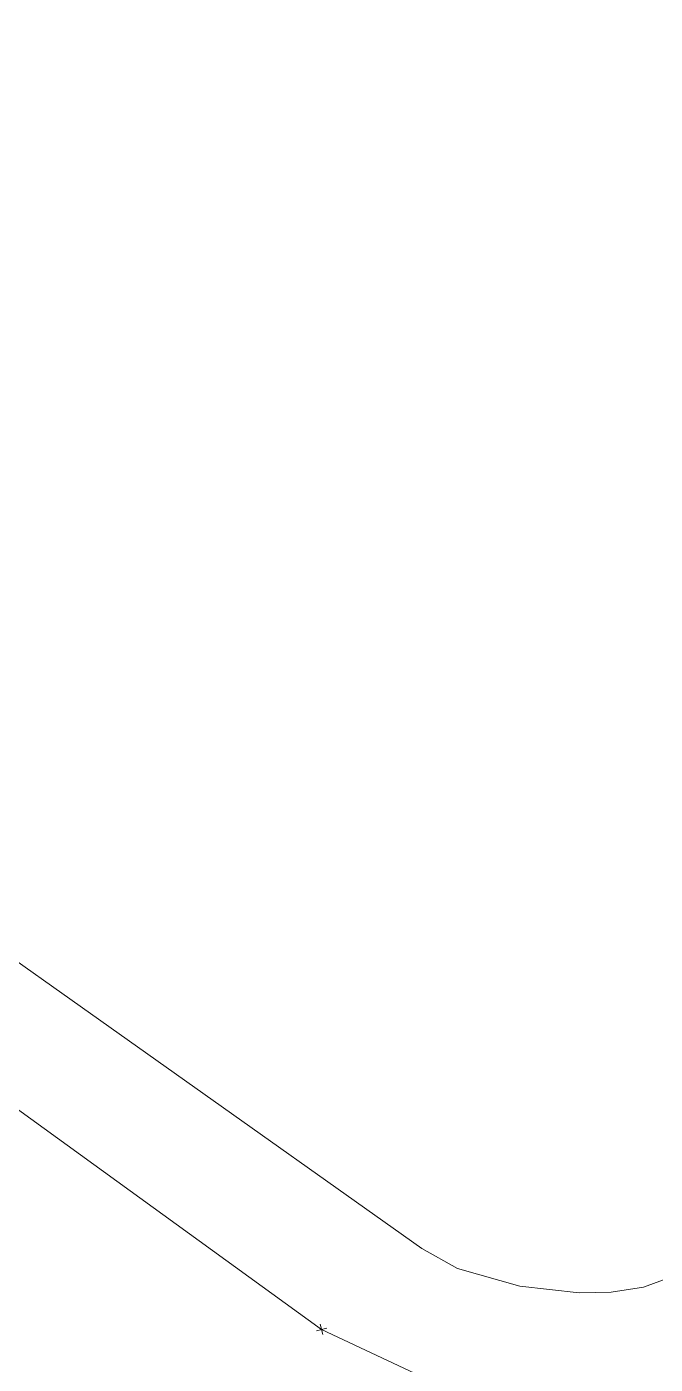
# Model space of a CAD drawing. Header units: millimetres. Extents: x -99530 to 90294, y -97212 to 56397.
# Drawn here: x -35959 to -24171, y -9363 to 15742 of the extents above; entities that cross this region are included whole.
import ezdxf

# ---------------------------------------------------------------- set-up
doc = ezdxf.new("R2010")
doc.units = ezdxf.units.MM
doc.header["$MEASUREMENT"] = 0
doc.layers.add('A-40-M_Soft_Landscaping_P2_Pen_No__1', color=7, linetype='Continuous', lineweight=13)
doc.layers.add('G-10-P_Topo_Tree_Planting_Pen_No__192', color=7, linetype='Continuous', lineweight=13)
doc.linetypes.add('CANOPYR', pattern='A,0,[2,EC-MA-00-GF-DR-A-00362 Phase 2 Central Wing Ground Floor GA-S2-P161.Shx,S=0.001587,R=0,X=0,Y=0],-130.2,0', length=130.2)

msp = doc.modelspace()

# ---------------------------------------------------------------- linework, layer by layer
at = {"layer": 'A-40-M_Soft_Landscaping_P2_Pen_No__1', "linetype": 'Continuous', "flags": 128}
msp.add_lwpolyline([(-38148.4, -384.6), (-28550.1, -7187.9), (-27881.9, -7562.6), (-26709.1, -7897.7), (-25597.4, -8025.2), (-24994.8, -8012), (-24392.1, -7914.4), (-23829.4, -7710.8)], dxfattribs=at)
at = {"layer": 'G-10-P_Topo_Tree_Planting_Pen_No__192', "linetype": 'Continuous'}
for p, q in [((-30527.3, -8733.1), (-30332.6, -8687.3)), ((-30452.8, -8612.8), (-30407.1, -8807.5)), ((-30430, -8710.2), (-30429.9, -8710.2))]:
    msp.add_line(p, q, dxfattribs=at)
at = {"layer": 'G-10-P_Topo_Tree_Planting_Pen_No__192', "linetype": 'CANOPYR', "flags": 128}
msp.add_lwpolyline([(-1993.9, 15741.9), (-2598.9, 14280.6), (-6000, 8013.9), (-9291.5, 2441.5), (-14837.8, -3392.1), (-18887.6, -7922.9), (-24757.9, -11374.3), (-30430, -8710.2), (-37002.3, -3949.2)], dxfattribs=at)

doc.saveas('drawing.dxf')
